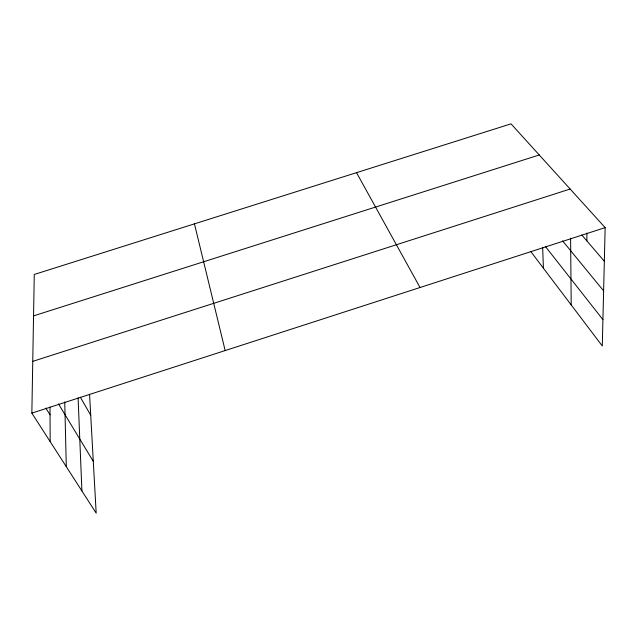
<?xml version="1.0" encoding="UTF-8"?>
<svg xmlns="http://www.w3.org/2000/svg" width="637" height="637" viewBox="0 0 637 637"><rect width="100%" height="100%" fill="white"/><g stroke="black" fill="none" stroke-linecap="round" stroke-linejoin="round"><path stroke-width="0.96" d="M586.86 240.89L586.916 233.078M89.554 394.319L96.179 513.151L31.85 413.118L34.271 274.459L511.033 123.849L605.15 227.616L602.284 345.979L530.82 251.583M31.85 413.118L605.15 227.616M32.75 361.362L570.147 189.022M33.546 315.888L539.26 154.974M581.812 235.005L604.338 261.234M562.567 240.834L603.621 290.878M545.495 246.591L602.921 319.639M45.864 408.126L50.036 414.814M58.485 403.882L93.297 461.387M80.358 397.233L90.717 415.236M356.521 172.659L420.046 287.51M194.444 223.858L225.164 350.565M78.088 397.822L81.91 490.952M542.668 247.658L543.417 268.225M64.743 401.899L66.296 466.674M570.593 238.206L571.206 304.932M49.997 407.091L50.172 441.608"/></g></svg>
